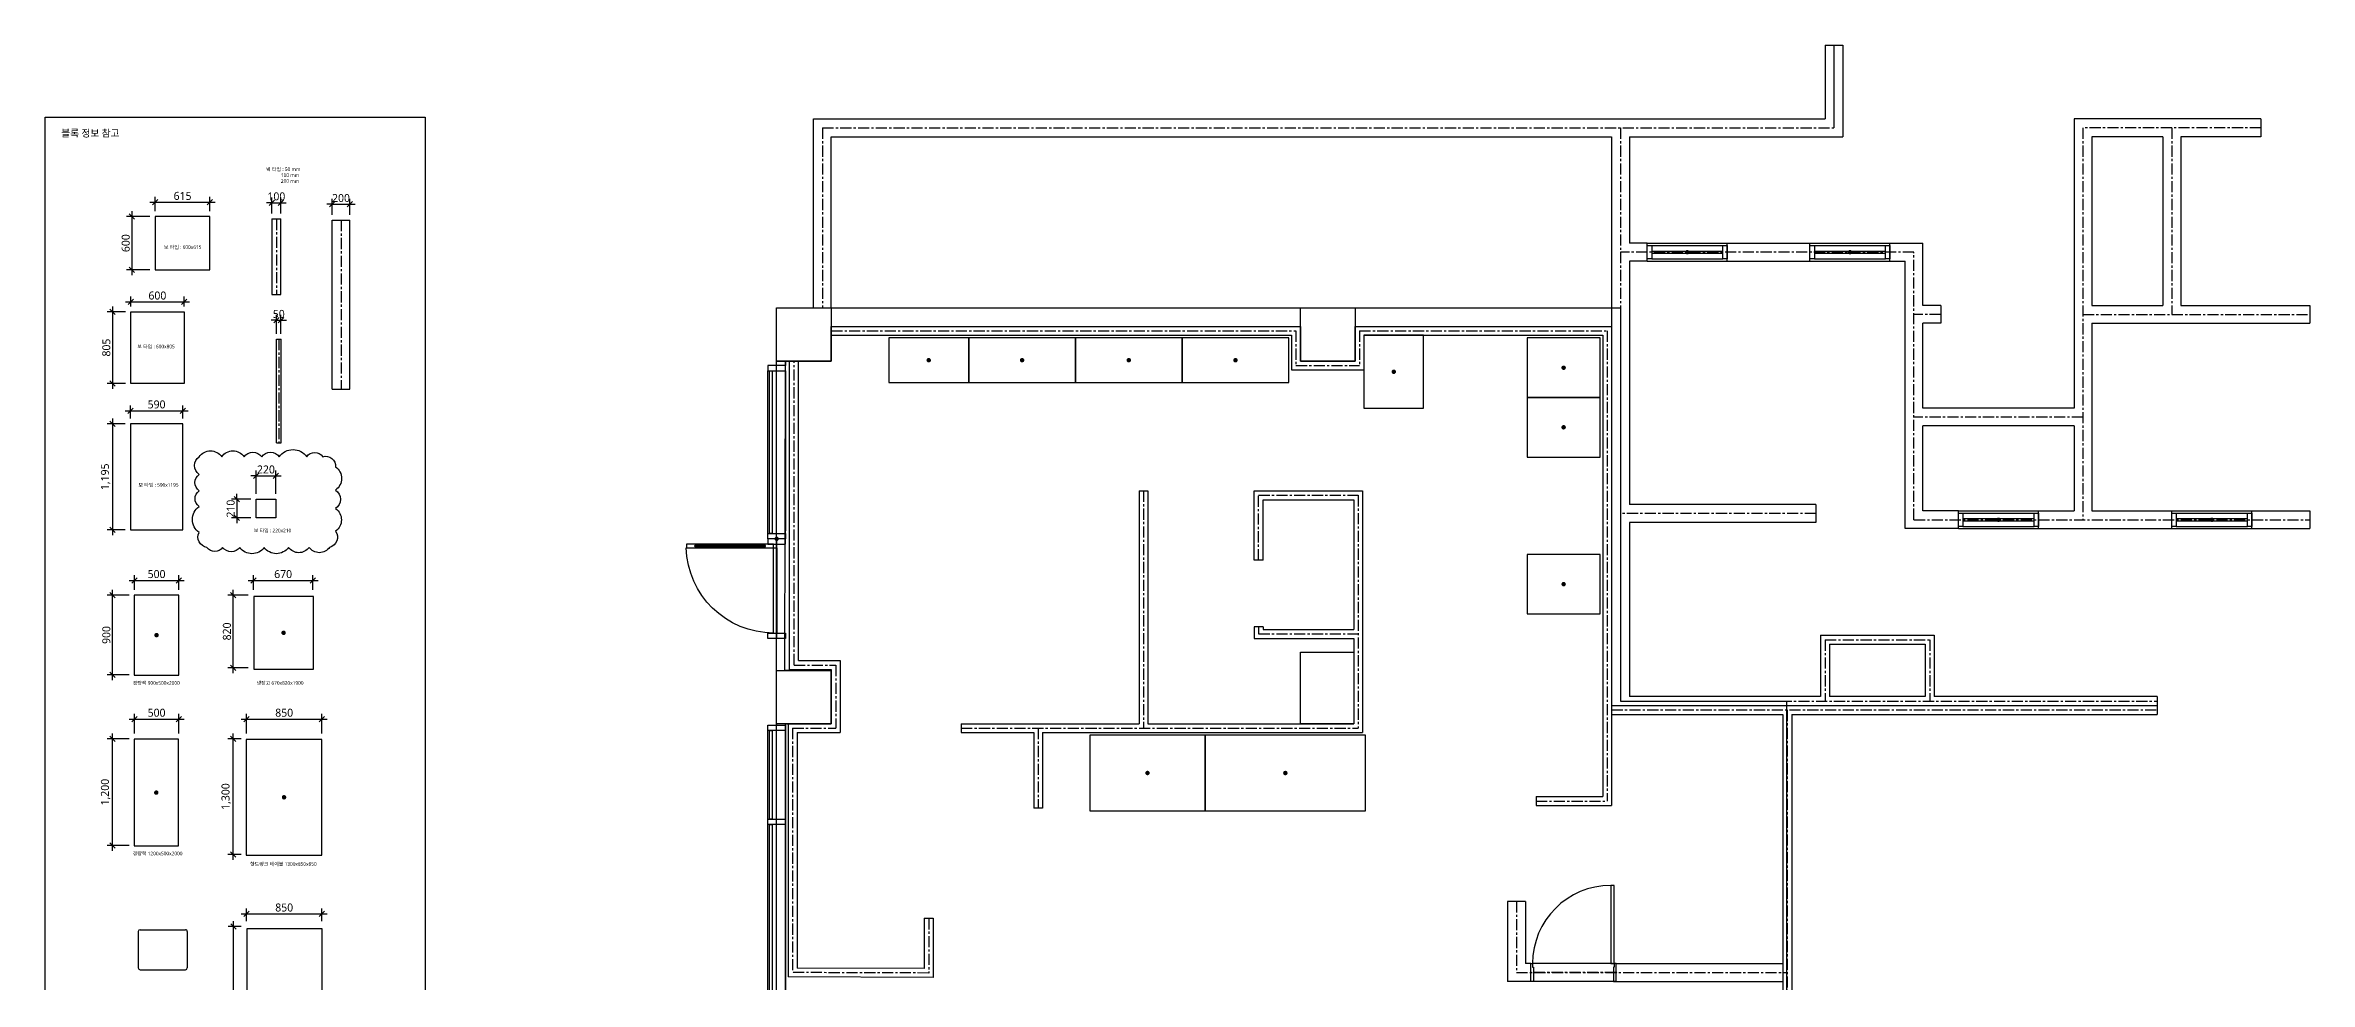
# Model space of a CAD drawing. Header units: millimetres. Extents: x 2064555 to 2090020, y 231383 to 257129.
# Drawn here: x 2064555 to 2090020, y 246592 to 257129 of the extents above; entities that cross this region are included whole.
import ezdxf

# ---------------------------------------------------------------- set-up
doc = ezdxf.new("R2010")
doc.units = ezdxf.units.MM
doc.header["$LTSCALE"] = 100
doc.linetypes.add('CENTER', pattern=[2, 1.25, -0.25, 0.25, -0.25])
for name, color, linetype in [('Legend', 255, 'CENTER'), ('WALL 100', 6, 'Continuous'), ('WALL 100 CENTERLINE', 1, 'CENTER'), ('WALL 200', 6, 'Continuous'), ('WALL 200 CENTERLINE', 1, 'CENTER'), ('WALL 50', 4, 'Continuous'), ('WALL 50 CENTERLINE', 1, 'CENTER'), ('가구', 5, 'Continuous'), ('문 1040x960', 4, 'Continuous'), ('문 1060x980', 4, 'Continuous'), ('보 220x210', 5, 'Continuous'), ('보 590x1195', 5, 'Continuous'), ('보 600x615', 5, 'Continuous'), ('보 600x805', 5, 'Continuous'), ('신규', 1, 'Continuous'), ('주방설비', 3, 'Continuous'), ('창문', 4, 'Continuous'), ('커튼월 2530', 5, 'Continuous'), ('커튼월 8100', 5, 'Continuous')]:
    doc.layers.add(name, color=color, linetype=linetype)
doc.layers.add('바닥 300', color=6, linetype='Continuous', plot=False)
doc.styles.add('맑은고딕_보통', font='malgun.ttf')
doc.dimstyles.new('L-60', dxfattribs={"dimscale": 60, "dimtxt": 1.5, "dimasz": 1, "dimexe": 1, "dimexo": 1, "dimgap": 0.4, "dimtad": 1, "dimdec": 0, "dimrnd": 0.05, "dimdsep": 46, "dimlunit": 6, "dimtxsty": '맑은고딕_보통', "dimblk": 'OBLIQUE', "dimcen": 2.5, "dimdle": 1, "dimclrd": 1, "dimclre": 1, "dimclrt": 3, "dimadec": 0, "dimazin": 0, "dimtfac": 1, "dimtdec": 0, "dimtix": 1, "dimtmove": 2, "dimatfit": 3, "dimldrblk": 'DOT', "dimfxl": 1, "dimlwd": -1, "dimlwe": -1, "dimarcsym": 0})

# ---------------------------------------------------------------- blocks, each defined once
blk = doc.blocks.new('_Oblique')
at = {"color": 0, "linetype": 'ByBlock', "lineweight": -2}
blk.add_line((-0.5, -0.5), (0.5, 0.5), dxfattribs=at)
blk = doc.blocks.new('*D3')
at = {"color": 1, "transparency": 16777216}
for p, q in [((2065792, 255262), (2065792, 255422)), ((2066407, 255262), (2066407, 255422)), ((2065732, 255362), (2066467, 255362))]:
    blk.add_line(p, q, dxfattribs=at)
at = {"layer": 'DEFPOINTS', "color": 0, "transparency": 16777216}
for p in [(2065792, 255202), (2066407, 255362), (2066407, 255202)]:
    blk.add_point(p, dxfattribs=at)
at = {"color": 1, "transparency": 16777216, "xscale": 60, "yscale": 60, "zscale": 60, "rotation": 180}
blk.add_blockref('_Oblique', (2065792, 255362), dxfattribs=at)
at = {"color": 1, "transparency": 16777216, "xscale": 60, "yscale": 60, "zscale": 60}
blk.add_blockref('_Oblique', (2066407, 255362), dxfattribs=at)
at = {"color": 3, "transparency": 16777216, "insert": (2066099, 255433), "char_height": 90, "attachment_point": 5, "style": '맑은고딕_보통'}
blk.add_mtext('615', dxfattribs=at)
blk = doc.blocks.new('_Dot')
at = {"color": 0, "linetype": 'ByBlock', "lineweight": -2}
blk.add_line((-0.5, 0), (-1, 0), dxfattribs=at)
at = {"color": 0, "linetype": 'ByBlock', "const_width": 0.5}
blk.add_lwpolyline([(-0.25, 0, 1), (0.25, 0, 1)], format="xyb", close=True, dxfattribs=at)
blk = doc.blocks.new('*D4')
at = {"color": 1, "transparency": 16777216}
for p, q in [((2065732, 255202), (2065470, 255202)), ((2065530, 255262), (2065530, 254542)), ((2065732, 254602), (2065470, 254602))]:
    blk.add_line(p, q, dxfattribs=at)
at = {"layer": 'DEFPOINTS', "color": 0, "transparency": 16777216}
for p in [(2065792, 255202), (2065530, 254602), (2065792, 254602)]:
    blk.add_point(p, dxfattribs=at)
at = {"color": 1, "transparency": 16777216, "xscale": 60, "yscale": 60, "zscale": 60}
for p, rotation in [((2065530, 255202), 90), ((2065530, 254602), 270)]:
    blk.add_blockref('_Oblique', p, dxfattribs=dict(at, rotation=rotation))
at = {"color": 3, "transparency": 16777216, "insert": (2065460, 254902), "char_height": 90, "attachment_point": 5, "rotation": 90, "style": '맑은고딕_보통'}
blk.add_mtext('600', dxfattribs=at)
blk = doc.blocks.new('*D5')
at = {"color": 1, "transparency": 16777216}
for p, q in [((2065456, 254241), (2066176, 254241)), ((2065516, 254189), (2065516, 254301)), ((2066116, 254189), (2066116, 254301))]:
    blk.add_line(p, q, dxfattribs=at)
at = {"layer": 'DEFPOINTS', "color": 0, "transparency": 16777216}
for p in [(2066116, 254241), (2065516, 254129), (2066116, 254129)]:
    blk.add_point(p, dxfattribs=at)
at = {"color": 1, "transparency": 16777216, "xscale": 60, "yscale": 60, "zscale": 60, "rotation": 180}
blk.add_blockref('_Oblique', (2065516, 254241), dxfattribs=at)
at = {"color": 1, "transparency": 16777216, "xscale": 60, "yscale": 60, "zscale": 60}
blk.add_blockref('_Oblique', (2066116, 254241), dxfattribs=at)
at = {"color": 3, "transparency": 16777216, "insert": (2065816, 254312), "char_height": 90, "attachment_point": 5, "style": '맑은고딕_보통'}
blk.add_mtext('600', dxfattribs=at)
blk = doc.blocks.new('*D6')
at = {"color": 1, "transparency": 16777216}
for p, q in [((2065312, 254189), (2065312, 253264)), ((2065456, 254129), (2065252, 254129)), ((2065456, 253324), (2065252, 253324))]:
    blk.add_line(p, q, dxfattribs=at)
at = {"layer": 'DEFPOINTS', "color": 0, "transparency": 16777216}
for p in [(2065516, 254129), (2065312, 253324), (2065516, 253324)]:
    blk.add_point(p, dxfattribs=at)
at = {"color": 1, "transparency": 16777216, "xscale": 60, "yscale": 60, "zscale": 60}
for p, rotation in [((2065312, 254129), 90), ((2065312, 253324), 270)]:
    blk.add_blockref('_Oblique', p, dxfattribs=dict(at, rotation=rotation))
at = {"color": 3, "transparency": 16777216, "insert": (2065242, 253727), "char_height": 90, "attachment_point": 5, "rotation": 90, "style": '맑은고딕_보통'}
blk.add_mtext('805', dxfattribs=at)
blk = doc.blocks.new('*D7')
at = {"color": 1, "transparency": 16777216}
for p, q in [((2065452, 253016), (2066162, 253016)), ((2065512, 252930), (2065512, 253076)), ((2066102, 252930), (2066102, 253076))]:
    blk.add_line(p, q, dxfattribs=at)
at = {"layer": 'DEFPOINTS', "color": 0, "transparency": 16777216}
for p in [(2065512, 252870), (2066102, 253016), (2066102, 252870)]:
    blk.add_point(p, dxfattribs=at)
at = {"color": 1, "transparency": 16777216, "xscale": 60, "yscale": 60, "zscale": 60, "rotation": 180}
blk.add_blockref('_Oblique', (2065512, 253016), dxfattribs=at)
at = {"color": 1, "transparency": 16777216, "xscale": 60, "yscale": 60, "zscale": 60}
blk.add_blockref('_Oblique', (2066102, 253016), dxfattribs=at)
at = {"color": 3, "transparency": 16777216, "insert": (2065807, 253087), "char_height": 90, "attachment_point": 5, "style": '맑은고딕_보통'}
blk.add_mtext('590', dxfattribs=at)
blk = doc.blocks.new('*D8')
at = {"color": 1, "transparency": 16777216}
for p, q in [((2065452, 252870), (2065252, 252870)), ((2065312, 252930), (2065312, 251615)), ((2065452, 251675), (2065252, 251675))]:
    blk.add_line(p, q, dxfattribs=at)
at = {"layer": 'DEFPOINTS', "color": 0, "transparency": 16777216}
for p in [(2065512, 252870), (2065312, 251675), (2065512, 251675)]:
    blk.add_point(p, dxfattribs=at)
at = {"color": 1, "transparency": 16777216, "xscale": 60, "yscale": 60, "zscale": 60}
for p, rotation in [((2065312, 252870), 90), ((2065312, 251675), 270)]:
    blk.add_blockref('_Oblique', p, dxfattribs=dict(at, rotation=rotation))
at = {"color": 3, "transparency": 16777216, "insert": (2065234, 252273), "char_height": 90, "attachment_point": 5, "rotation": 90, "style": '맑은고딕_보통'}
blk.add_mtext('1,195', dxfattribs=at)
blk = doc.blocks.new('*D9')
at = {"color": 1, "transparency": 16777216}
for p, q in [((2067104, 255235), (2067104, 255417)), ((2067204, 255235), (2067204, 255417)), ((2067104, 255357), (2067044, 255357)), ((2067104, 255357), (2067204, 255357)), ((2067204, 255357), (2067264, 255357))]:
    blk.add_line(p, q, dxfattribs=at)
at = {"layer": 'DEFPOINTS', "color": 0, "transparency": 16777216}
for p in [(2067104, 255175), (2067204, 255357), (2067204, 255175)]:
    blk.add_point(p, dxfattribs=at)
at = {"color": 1, "transparency": 16777216, "xscale": 60, "yscale": 60, "zscale": 60}
blk.add_blockref('_Oblique', (2067104, 255357), dxfattribs=at)
at = {"color": 1, "transparency": 16777216, "xscale": 60, "yscale": 60, "zscale": 60, "rotation": 180}
blk.add_blockref('_Oblique', (2067204, 255357), dxfattribs=at)
at = {"color": 3, "transparency": 16777216, "insert": (2067154, 255428), "char_height": 90, "attachment_point": 5, "style": '맑은고딕_보통'}
blk.add_mtext('100', dxfattribs=at)
blk = doc.blocks.new('*D10')
at = {"color": 1, "transparency": 16777216}
for p, q in [((2067156, 254034), (2067096, 254034)), ((2067156, 253882), (2067156, 254094)), ((2067156, 254034), (2067206, 254034)), ((2067206, 253882), (2067206, 254094)), ((2067206, 254034), (2067266, 254034))]:
    blk.add_line(p, q, dxfattribs=at)
at = {"layer": 'DEFPOINTS', "color": 0, "transparency": 16777216}
for p in [(2067206, 254034), (2067156, 253822), (2067206, 253822)]:
    blk.add_point(p, dxfattribs=at)
at = {"color": 1, "transparency": 16777216, "xscale": 60, "yscale": 60, "zscale": 60}
blk.add_blockref('_Oblique', (2067156, 254034), dxfattribs=at)
at = {"color": 1, "transparency": 16777216, "xscale": 60, "yscale": 60, "zscale": 60, "rotation": 180}
blk.add_blockref('_Oblique', (2067206, 254034), dxfattribs=at)
at = {"color": 3, "transparency": 16777216, "insert": (2067181, 254105), "char_height": 90, "attachment_point": 5, "style": '맑은고딕_보통'}
blk.add_mtext('50', dxfattribs=at)
blk = doc.blocks.new('*D11')
at = {"color": 1, "transparency": 16777216}
for p, q in [((2067781, 255339), (2067721, 255339)), ((2067781, 255221), (2067781, 255399)), ((2067781, 255339), (2067981, 255339)), ((2067981, 255221), (2067981, 255399)), ((2067981, 255339), (2068041, 255339))]:
    blk.add_line(p, q, dxfattribs=at)
at = {"layer": 'DEFPOINTS', "color": 0, "transparency": 16777216}
for p in [(2067781, 255161), (2067981, 255339), (2067981, 255161)]:
    blk.add_point(p, dxfattribs=at)
at = {"color": 1, "transparency": 16777216, "xscale": 60, "yscale": 60, "zscale": 60}
blk.add_blockref('_Oblique', (2067781, 255339), dxfattribs=at)
at = {"color": 1, "transparency": 16777216, "xscale": 60, "yscale": 60, "zscale": 60, "rotation": 180}
blk.add_blockref('_Oblique', (2067981, 255339), dxfattribs=at)
at = {"color": 3, "transparency": 16777216, "insert": (2067881, 255409), "char_height": 90, "attachment_point": 5, "style": '맑은고딕_보통'}
blk.add_mtext('200', dxfattribs=at)
blk = doc.blocks.new('*D12')
at = {"color": 1, "transparency": 16777216}
for p, q in [((2065497, 250943), (2065252, 250943)), ((2065312, 249983), (2065312, 251003)), ((2065497, 250043), (2065252, 250043))]:
    blk.add_line(p, q, dxfattribs=at)
at = {"layer": 'DEFPOINTS', "color": 0, "transparency": 16777216}
for p in [(2065312, 250943), (2065557, 250943), (2065557, 250043)]:
    blk.add_point(p, dxfattribs=at)
at = {"color": 1, "transparency": 16777216, "xscale": 60, "yscale": 60, "zscale": 60}
for p, rotation in [((2065312, 250943), 90), ((2065312, 250043), 270)]:
    blk.add_blockref('_Oblique', p, dxfattribs=dict(at, rotation=rotation))
at = {"color": 3, "transparency": 16777216, "insert": (2065242, 250493), "char_height": 90, "attachment_point": 5, "rotation": 90, "style": '맑은고딕_보통'}
blk.add_mtext('900', dxfattribs=at)
blk = doc.blocks.new('*D13')
at = {"color": 1, "transparency": 16777216}
for p, q in [((2065497, 251108), (2066117, 251108)), ((2065557, 251003), (2065557, 251168)), ((2066057, 251003), (2066057, 251168))]:
    blk.add_line(p, q, dxfattribs=at)
at = {"layer": 'DEFPOINTS', "color": 0, "transparency": 16777216}
for p in [(2066057, 251108), (2065557, 250943), (2066057, 250943)]:
    blk.add_point(p, dxfattribs=at)
at = {"color": 1, "transparency": 16777216, "xscale": 60, "yscale": 60, "zscale": 60, "rotation": 180}
blk.add_blockref('_Oblique', (2065557, 251108), dxfattribs=at)
at = {"color": 1, "transparency": 16777216, "xscale": 60, "yscale": 60, "zscale": 60}
blk.add_blockref('_Oblique', (2066057, 251108), dxfattribs=at)
at = {"color": 3, "transparency": 16777216, "insert": (2065807, 251178), "char_height": 90, "attachment_point": 5, "style": '맑은고딕_보통'}
blk.add_mtext('500', dxfattribs=at)
blk = doc.blocks.new('*D14')
at = {"color": 1, "transparency": 16777216}
for p, q in [((2065497, 249325), (2065252, 249325)), ((2065312, 248065), (2065312, 249385)), ((2065497, 248125), (2065252, 248125))]:
    blk.add_line(p, q, dxfattribs=at)
at = {"layer": 'DEFPOINTS', "color": 0, "transparency": 16777216}
for p in [(2065312, 249325), (2065557, 249325), (2065557, 248125)]:
    blk.add_point(p, dxfattribs=at)
at = {"color": 1, "transparency": 16777216, "xscale": 60, "yscale": 60, "zscale": 60}
for p, rotation in [((2065312, 249325), 90), ((2065312, 248125), 270)]:
    blk.add_blockref('_Oblique', p, dxfattribs=dict(at, rotation=rotation))
at = {"color": 3, "transparency": 16777216, "insert": (2065234, 248725), "char_height": 90, "attachment_point": 5, "rotation": 90, "style": '맑은고딕_보통'}
blk.add_mtext('1,200', dxfattribs=at)
blk = doc.blocks.new('*D15')
at = {"color": 1, "transparency": 16777216}
for p, q in [((2065557, 249385), (2065557, 249607)), ((2066057, 249385), (2066057, 249607)), ((2065497, 249547), (2066117, 249547))]:
    blk.add_line(p, q, dxfattribs=at)
at = {"layer": 'DEFPOINTS', "color": 0, "transparency": 16777216}
for p in [(2065557, 249325), (2066057, 249547), (2066057, 249325)]:
    blk.add_point(p, dxfattribs=at)
at = {"color": 1, "transparency": 16777216, "xscale": 60, "yscale": 60, "zscale": 60, "rotation": 180}
blk.add_blockref('_Oblique', (2065557, 249547), dxfattribs=at)
at = {"color": 1, "transparency": 16777216, "xscale": 60, "yscale": 60, "zscale": 60}
blk.add_blockref('_Oblique', (2066057, 249547), dxfattribs=at)
at = {"color": 3, "transparency": 16777216, "insert": (2065807, 249618), "char_height": 90, "attachment_point": 5, "style": '맑은고딕_보통'}
blk.add_mtext('500', dxfattribs=at)
blk = doc.blocks.new('*D16')
at = {"color": 1, "transparency": 16777216}
for p, q in [((2066835, 250943), (2066608, 250943)), ((2066668, 250063), (2066668, 251003)), ((2066835, 250123), (2066608, 250123))]:
    blk.add_line(p, q, dxfattribs=at)
at = {"layer": 'DEFPOINTS', "color": 0, "transparency": 16777216}
for p in [(2066668, 250943), (2066895, 250943), (2066895, 250123)]:
    blk.add_point(p, dxfattribs=at)
at = {"color": 1, "transparency": 16777216, "xscale": 60, "yscale": 60, "zscale": 60}
for p, rotation in [((2066668, 250943), 90), ((2066668, 250123), 270)]:
    blk.add_blockref('_Oblique', p, dxfattribs=dict(at, rotation=rotation))
at = {"color": 3, "transparency": 16777216, "insert": (2066598, 250533), "char_height": 90, "attachment_point": 5, "rotation": 90, "style": '맑은고딕_보통'}
blk.add_mtext('820', dxfattribs=at)
blk = doc.blocks.new('*D17')
at = {"color": 1, "transparency": 16777216}
for p, q in [((2066835, 251108), (2067625, 251108)), ((2066895, 251003), (2066895, 251168)), ((2067565, 251003), (2067565, 251168))]:
    blk.add_line(p, q, dxfattribs=at)
at = {"layer": 'DEFPOINTS', "color": 0, "transparency": 16777216}
for p in [(2067565, 251108), (2066895, 250943), (2067565, 250943)]:
    blk.add_point(p, dxfattribs=at)
at = {"color": 1, "transparency": 16777216, "xscale": 60, "yscale": 60, "zscale": 60, "rotation": 180}
blk.add_blockref('_Oblique', (2066895, 251108), dxfattribs=at)
at = {"color": 1, "transparency": 16777216, "xscale": 60, "yscale": 60, "zscale": 60}
blk.add_blockref('_Oblique', (2067565, 251108), dxfattribs=at)
at = {"color": 3, "transparency": 16777216, "insert": (2067230, 251178), "char_height": 90, "attachment_point": 5, "style": '맑은고딕_보통'}
blk.add_mtext('670', dxfattribs=at)
blk = doc.blocks.new('*D18')
at = {"color": 1, "transparency": 16777216}
for p, q in [((2066817, 249385), (2066817, 249607)), ((2067667, 249385), (2067667, 249607)), ((2066757, 249547), (2067727, 249547))]:
    blk.add_line(p, q, dxfattribs=at)
at = {"layer": 'DEFPOINTS', "color": 0, "transparency": 16777216}
for p in [(2066817, 249325), (2067667, 249547), (2067667, 249325)]:
    blk.add_point(p, dxfattribs=at)
at = {"color": 1, "transparency": 16777216, "xscale": 60, "yscale": 60, "zscale": 60, "rotation": 180}
blk.add_blockref('_Oblique', (2066817, 249547), dxfattribs=at)
at = {"color": 1, "transparency": 16777216, "xscale": 60, "yscale": 60, "zscale": 60}
blk.add_blockref('_Oblique', (2067667, 249547), dxfattribs=at)
at = {"color": 3, "transparency": 16777216, "insert": (2067242, 249618), "char_height": 90, "attachment_point": 5, "style": '맑은고딕_보통'}
blk.add_mtext('850', dxfattribs=at)
blk = doc.blocks.new('*D19')
at = {"color": 1, "transparency": 16777216}
for p, q in [((2066757, 249325), (2066608, 249325)), ((2066668, 247965), (2066668, 249385)), ((2066757, 248025), (2066608, 248025))]:
    blk.add_line(p, q, dxfattribs=at)
at = {"layer": 'DEFPOINTS', "color": 0, "transparency": 16777216}
for p in [(2066668, 249325), (2066817, 249325), (2066817, 248025)]:
    blk.add_point(p, dxfattribs=at)
at = {"color": 1, "transparency": 16777216, "xscale": 60, "yscale": 60, "zscale": 60}
for p, rotation in [((2066668, 249325), 90), ((2066668, 248025), 270)]:
    blk.add_blockref('_Oblique', p, dxfattribs=dict(at, rotation=rotation))
at = {"color": 3, "transparency": 16777216, "insert": (2066590, 248675), "char_height": 90, "attachment_point": 5, "rotation": 90, "style": '맑은고딕_보통'}
blk.add_mtext('1,300', dxfattribs=at)
blk = doc.blocks.new('*D20')
at = {"color": 1, "transparency": 16777216}
for p, q in [((2066757, 247355), (2067727, 247355)), ((2066817, 247274), (2066817, 247415)), ((2067667, 247274), (2067667, 247415))]:
    blk.add_line(p, q, dxfattribs=at)
at = {"layer": 'DEFPOINTS', "color": 0, "transparency": 16777216}
for p in [(2067667, 247355), (2066817, 247214), (2067667, 247214)]:
    blk.add_point(p, dxfattribs=at)
at = {"color": 1, "transparency": 16777216, "xscale": 60, "yscale": 60, "zscale": 60, "rotation": 180}
blk.add_blockref('_Oblique', (2066817, 247355), dxfattribs=at)
at = {"color": 1, "transparency": 16777216, "xscale": 60, "yscale": 60, "zscale": 60}
blk.add_blockref('_Oblique', (2067667, 247355), dxfattribs=at)
at = {"color": 3, "transparency": 16777216, "insert": (2067242, 247426), "char_height": 90, "attachment_point": 5, "style": '맑은고딕_보통'}
blk.add_mtext('850', dxfattribs=at)
blk = doc.blocks.new('*D21')
at = {"color": 1, "transparency": 16777216}
for p, q in [((2066671, 245354), (2066671, 247274)), ((2066757, 247214), (2066611, 247214)), ((2066757, 245414), (2066611, 245414))]:
    blk.add_line(p, q, dxfattribs=at)
at = {"layer": 'DEFPOINTS', "color": 0, "transparency": 16777216}
for p in [(2066671, 247214), (2066817, 247214), (2066817, 245414)]:
    blk.add_point(p, dxfattribs=at)
at = {"color": 1, "transparency": 16777216, "xscale": 60, "yscale": 60, "zscale": 60}
for p, rotation in [((2066671, 247214), 90), ((2066671, 245414), 270)]:
    blk.add_blockref('_Oblique', p, dxfattribs=dict(at, rotation=rotation))
at = {"color": 3, "transparency": 16777216, "insert": (2066593, 246314), "char_height": 90, "attachment_point": 5, "rotation": 90, "style": '맑은고딕_보통'}
blk.add_mtext('1,800', dxfattribs=at)
blk = doc.blocks.new('경량랙 1200x500x2000')
at = {"const_width": 25}
blk.add_lwpolyline([(-12.5, 0, 1), (12.5, 0, 1)], format="xyb", close=True, dxfattribs=at)
at = {"layer": '주방설비'}
blk.add_lwpolyline([(-600, -250), (600, -250), (600, 250), (-600, 250)], close=True, dxfattribs=at)
blk = doc.blocks.new('경량랙 900x500x2000')
at = {"const_width": 25}
blk.add_lwpolyline([(-12.5, 0, 1), (12.5, 0, 1)], format="xyb", close=True, dxfattribs=at)
at = {"layer": '주방설비'}
blk.add_lwpolyline([(-450, -250), (450, -250), (450, 250), (-450, 250)], close=True, dxfattribs=at)
blk = doc.blocks.new('냉장고 670x820x1900')
at = {"const_width": 25}
blk.add_lwpolyline([(-12.5, 0, 1), (12.5, 0, 1)], format="xyb", close=True, dxfattribs=at)
at = {"layer": '주방설비', "color": 1}
blk.add_lwpolyline([(-335, 410), (-335, -410), (335, -410), (335, 410)], close=True, dxfattribs=at)
blk = doc.blocks.new('핫드링크 테이블 1300x850x850')
blk.add_line((-650, -425), (-650, -425))
blk.add_line((-650, -425), (-650, -425))
at = {"const_width": 25}
blk.add_lwpolyline([(-12.5, 0, 1), (12.5, 0, 1)], format="xyb", close=True, dxfattribs=at)
at = {"layer": '주방설비', "color": 4}
blk.add_lwpolyline([(-650, -425), (650, -425), (650, 425), (-650, 425)], close=True, dxfattribs=at)
blk = doc.blocks.new('콜드 드링크 테이블 1800x850x850')
at = {"const_width": 25}
blk.add_lwpolyline([(-12.5, 0, 1), (12.5, 0, 1)], format="xyb", close=True, dxfattribs=at)
at = {"layer": '주방설비', "color": 2}
blk.add_lwpolyline([(-900, -425), (900, -425), (900, 425), (-900, 425)], close=True, dxfattribs=at)
blk = doc.blocks.new('이동식 2인 테이블')
at = {"layer": '가구'}
for p, q in [((-225, 255), (-225, -255)), ((205, 275), (-205, 275)), ((225, 255), (225, -255)), ((205, -275), (-205, -275))]:
    blk.add_line(p, q, dxfattribs=at)
for centre, start, end in [((-205, 255), 90, 180), ((205, 255), 0, 90), ((-205, -255), 180, 270), ((205, -255), 270, 0)]:
    blk.add_arc(centre, 20, start, end, dxfattribs=at)
blk = doc.blocks.new('*U58')
at = {"const_width": 25}
blk.add_lwpolyline([(-12, 0, 1), (12, 0, 1)], format="xyb", close=True, dxfattribs=at)
at = {"layer": 'WALL 200 CENTERLINE'}
blk.add_line((0, 1120), (0, 0), dxfattribs=at)
at = {"layer": '문 1060x980'}
for p, q in [((-35, 1060), (-35, 100)), ((-35, 1060), (5, 1060)), ((5, 1060), (5, 100)), ((-75, 0), (-75, 0)), ((-35, 100), (5, 100))]:
    blk.add_line(p, q, dxfattribs=at)
for points in [[(-100, 1120), (-100, 1060), (100, 1060), (100, 1120)], [(-1015, 60), (-1015, 100), (-35, 100), (-35, 60)], [(-922, 74), (-129, 74), (-129, 86), (-922, 86)], [(-915, 60), (-135, 60), (-135, 100), (-915, 100)], [(-100, 0), (-100, 60), (100, 60), (100, 0)]]:
    blk.add_lwpolyline(points, close=True, dxfattribs=at)
blk.add_arc((-35, 78), 982, 90.01, 178.707, dxfattribs=at)
blk = doc.blocks.new('*D32')
at = {"color": 1, "transparency": 16777216}
for p, q in [((2066927, 252285), (2066867, 252285)), ((2066927, 252080), (2066927, 252345)), ((2066927, 252285), (2067147, 252285)), ((2067147, 252080), (2067147, 252345)), ((2067147, 252285), (2067207, 252285))]:
    blk.add_line(p, q, dxfattribs=at)
at = {"layer": 'DEFPOINTS', "color": 0, "transparency": 16777216}
for p in [(2067147, 252285), (2066927, 252020), (2067147, 252020)]:
    blk.add_point(p, dxfattribs=at)
at = {"color": 1, "transparency": 16777216, "xscale": 60, "yscale": 60, "zscale": 60}
blk.add_blockref('_Oblique', (2066927, 252285), dxfattribs=at)
at = {"color": 1, "transparency": 16777216, "xscale": 60, "yscale": 60, "zscale": 60, "rotation": 180}
blk.add_blockref('_Oblique', (2067147, 252285), dxfattribs=at)
at = {"color": 3, "transparency": 16777216, "insert": (2067037, 252355), "char_height": 90, "attachment_point": 5, "style": '맑은고딕_보통'}
blk.add_mtext('220', dxfattribs=at)
blk = doc.blocks.new('*D33')
at = {"color": 1, "transparency": 16777216}
for p, q in [((2066867, 252020), (2066651, 252020)), ((2066711, 252020), (2066711, 252080)), ((2066711, 252020), (2066711, 251810)), ((2066867, 251810), (2066651, 251810)), ((2066711, 251810), (2066711, 251750))]:
    blk.add_line(p, q, dxfattribs=at)
at = {"layer": 'DEFPOINTS', "color": 0, "transparency": 16777216}
for p in [(2066927, 252020), (2066711, 251810), (2066927, 251810)]:
    blk.add_point(p, dxfattribs=at)
at = {"color": 1, "transparency": 16777216, "xscale": 60, "yscale": 60, "zscale": 60}
for p, rotation in [((2066711, 252020), 270), ((2066711, 251810), 90)]:
    blk.add_blockref('_Oblique', p, dxfattribs=dict(at, rotation=rotation))
at = {"color": 3, "transparency": 16777216, "insert": (2066640, 251915), "char_height": 90, "attachment_point": 5, "rotation": 90, "style": '맑은고딕_보통'}
blk.add_mtext('210', dxfattribs=at)
blk = doc.blocks.new('커튼월 8100')
at = {"layer": '커튼월 8100', "color": 5}
for p, q in [((-200, -1075), (-200, -75)), ((0, -75), (0, -1075)), ((-200, -3035), (-200, -1135)), ((0, -1135), (0, -3035)), ((-200, -4995), (-200, -3095)), ((0, -3095), (0, -4995)), ((-200, -6955), (-200, -5055)), ((0, -5055), (0, -6955)), ((-200, -8015), (-200, -7015)), ((0, -7015), (0, -8015))]:
    blk.add_line(p, q, dxfattribs=at)
at = {"layer": '커튼월 8100', "ltscale": 2}
for points in [[(0, -15), (0, 0), (-100, 0), (-100, -15)], [(0, -8075), (0, -8090), (-100, -8090), (-100, -8075)]]:
    blk.add_lwpolyline(points, close=True, dxfattribs=at)
at = {"layer": '커튼월 8100'}
for points in [[(-200, -75), (-200, -15), (0, -15), (0, -75)], [(-150, -1075), (-180, -1075), (-180, -75), (-150, -75)], [(-200, -1135), (-200, -1075), (0, -1075), (0, -1135)], [(-150, -3035), (-180, -3035), (-180, -1135), (-150, -1135)], [(-200, -3095), (-200, -3035), (0, -3035), (0, -3095)], [(-150, -4995), (-180, -4995), (-180, -3095), (-150, -3095)], [(-200, -5055), (-200, -4995), (0, -4995), (0, -5055)], [(-150, -6955), (-180, -6955), (-180, -5055), (-150, -5055)], [(-200, -7015), (-200, -6955), (0, -6955), (0, -7015)], [(-150, -8015), (-180, -8015), (-180, -7015), (-150, -7015)], [(-200, -8075), (-200, -8015), (0, -8015), (0, -8075)]]:
    blk.add_lwpolyline(points, close=True, dxfattribs=at)
blk = doc.blocks.new('*U54')
at = {"layer": '커튼월 2530', "color": 5}
for p, q in [((-99, -915), (-100, 915)), ((100, 915), (101, -885)), ((101, -915), (100, 915))]:
    blk.add_line(p, q, dxfattribs=at)
at = {"layer": '커튼월 2530', "ltscale": 2}
blk.add_lwpolyline([(100, 1025), (100, 975), (0, 975), (0, 1025)], close=True, dxfattribs=at)
at = {"layer": '커튼월 2530'}
for points in [[(-100, 975), (-100, 915), (100, 915), (100, 975)], [(-49, -915), (-79, -915), (-80, 915), (-50, 915)], [(-99, -975), (-99, -915), (101, -915), (101, -975)]]:
    blk.add_lwpolyline(points, close=True, dxfattribs=at)
blk = doc.blocks.new('*U56')
at = {"const_width": 12.5}
blk.add_lwpolyline([(-6, 0, 1), (6, 0, 1)], format="xyb", close=True, dxfattribs=at)
at = {"layer": 'WALL 100 CENTERLINE'}
blk.add_line((0, 0), (-960, 0), dxfattribs=at)
at = {"layer": '문 1040x960'}
for p, q in [((-20, 980), (-60, 980)), ((-60, 980), (-60, 100)), ((-20, 100), (-20, 980)), ((-960, -100), (-960, 100)), ((-960, 100), (-940, 100)), ((-40, 100), (-940, 100)), ((-940, 100), (-940, 60)), ((-940, 60), (-930, 60)), ((-930, 60), (-930, -100)), ((-60, 100), (-20, 100)), ((-20, 60), (-30, 60)), ((-30, 60), (-30, -100)), ((0, 100), (-20, 100)), ((-20, 100), (-20, 60)), ((0, -100), (0, 100)), ((-930, -100), (-960, -100)), ((-10, -100), (-930, -100)), ((-30, -100), (0, -100))]:
    blk.add_line(p, q, dxfattribs=at)
at = {"layer": '문 1040x960', "ltscale": 50}
blk.add_line((-960, -100), (-960, 100), dxfattribs=at)
at = {"layer": '문 1040x960', "ltscale": 3}
blk.add_arc((-60, 100), 880, 90, 180, dxfattribs=at)
blk = doc.blocks.new('*U80')
at = {"const_width": 25}
blk.add_lwpolyline([(-12, 0, 1), (13, 0, 1)], format="xyb", close=True, dxfattribs=at)
at = {"layer": '창문'}
for p, q in [((-450, 100), (450, 100)), ((-400, 75), (400, 75)), ((-400, 12), (400, 12)), ((-450, -100), (450, -100)), ((-400, -12), (400, -12)), ((-400, -75), (400, -75))]:
    blk.add_line(p, q, dxfattribs=at)
at = {"layer": '창문', "ltscale": 2}
for p, q in [((-450, -100), (-450, 100)), ((450, -100), (450, 100))]:
    blk.add_line(p, q, dxfattribs=at)
at = {"layer": '창문'}
for points in [[(-400, -75), (-450, -75), (-450, 75), (-400, 75)], [(450, -75), (400, -75), (400, 75), (450, 75)]]:
    blk.add_lwpolyline(points, close=True, dxfattribs=at)

msp = doc.modelspace()

# ---------------------------------------------------------------- linework, layer by layer
at = {"layer": 'Legend', "linetype": 'ByBlock'}
msp.add_lwpolyline([(2064555.3, 256318.1), (2068827.1, 256318.1), (2068827.1, 231383.4), (2064555.3, 231383.4)], close=True, dxfattribs=at)
at = {"layer": 'WALL 100'}
for p, q in [((2067103.7, 255174.9), (2067103.7, 254324.7)), ((2067103.7, 255174.9), (2067203.7, 255174.9)), ((2067203.7, 254324.7), (2067203.7, 255174.9)), ((2067780.8, 255160.8), (2067980.8, 255160.8)), ((2067103.7, 254324.7), (2067203.7, 254324.7)), ((2073394.7, 253965), (2078669.7, 253965)), ((2078669.7, 253965), (2078669.7, 253575)), ((2079284.7, 253965), (2079284.7, 253575)), ((2079284.7, 253965), (2082169.7, 253965)), ((2082169.7, 253965), (2082169.7, 249700)), ((2073394.7, 253865), (2078569.7, 253865)), ((2078569.7, 253865), (2078569.7, 253475)), ((2079384.7, 253865), (2079384.7, 253475)), ((2079384.7, 253865), (2082069.7, 253865)), ((2082069.7, 253865), (2082069.7, 248675)), ((2072924.9, 250105), (2072924.9, 253575)), ((2073024.9, 250205), (2073024.9, 253575)), ((2078569.7, 253475), (2079384.7, 253475)), ((2078669.7, 253575), (2079284.7, 253575)), ((2067780.8, 253260.8), (2067980.8, 253260.8)), ((2076854.7, 252115), (2076854.7, 249495)), ((2076854.7, 252115), (2076954.7, 252115)), ((2076954.7, 252115), (2076954.7, 249495)), ((2078149.7, 251335), (2078149.7, 252115)), ((2078149.7, 252115), (2079369.7, 252115)), ((2079369.7, 252115), (2079369.7, 249395)), ((2078249.7, 251335), (2078249.7, 252015)), ((2078249.7, 252015), (2079269.7, 252015)), ((2079269.7, 252015), (2079269.7, 250555)), ((2078249.7, 251335), (2078149.7, 251335)), ((2078149.7, 250585), (2078149.7, 250455)), ((2078249.7, 250585), (2078149.7, 250585)), ((2078249.7, 250585), (2078249.7, 250555)), ((2078149.7, 250455), (2079269.7, 250455)), ((2078249.7, 250555), (2079269.7, 250555)), ((2079269.7, 250455), (2079269.7, 249495)), ((2084519.7, 250490), (2084519.7, 249800)), ((2084519.7, 250490), (2085796.7, 250490)), ((2084619.7, 250390), (2084619.7, 249800)), ((2084619.7, 250390), (2085696.7, 250390)), ((2085696.7, 250390), (2085696.7, 249800)), ((2085796.7, 250490), (2085796.7, 249800)), ((2072924.9, 250105), (2073394.7, 250105)), ((2073024.9, 250205), (2073494.7, 250205)), ((2073394.7, 250105), (2073394.7, 249495)), ((2073494.7, 250205), (2073494.7, 249395)), ((2082169.7, 249700), (2088304.7, 249700)), ((2082169.7, 249600), (2084094.7, 249600)), ((2082169.7, 249600), (2082169.7, 248575)), ((2084519.7, 249800), (2082369.7, 249800)), ((2084094.7, 249600), (2084094.7, 246795)), ((2084194.7, 249600), (2084194.7, 240349.7)), ((2084194.7, 249600), (2088304.7, 249600)), ((2085696.7, 249800), (2084619.7, 249800)), ((2088304.7, 249800), (2085796.7, 249800)), ((2088304.7, 249800), (2088304.7, 249700)), ((2088304.7, 249700), (2088304.7, 249600)), ((2072909.7, 249495), (2072909.7, 246645)), ((2072909.7, 249495), (2073394.7, 249495)), ((2073009.7, 249395), (2073009.7, 246744.7)), ((2073009.7, 249395), (2073494.7, 249395)), ((2074854.7, 249495), (2076854.7, 249495)), ((2074854.7, 249495), (2074854.7, 249395)), ((2074854.7, 249395), (2075670.2, 249395)), ((2075670.2, 249395), (2075670.2, 248544.8)), ((2075770.2, 249395), (2075770.2, 248544.8)), ((2075770.2, 249395), (2079369.7, 249395)), ((2076954.7, 249495), (2079269.7, 249495)), ((2075770.2, 248544.8), (2075670.2, 248544.8)), ((2081319.7, 248675), (2082069.7, 248675)), ((2081319.7, 248675), (2081319.7, 248575)), ((2081319.7, 248575), (2082169.7, 248575)), ((2074439.7, 247305), (2074439.7, 246739.7)), ((2074439.7, 247305), (2074539.7, 247305)), ((2074539.7, 247305), (2074539.7, 246639.3)), ((2074539.7, 246639.3), (2072909.7, 246645)), ((2074439.7, 246739.7), (2073009.7, 246744.7)), ((2084094.7, 246595), (2084094.7, 240299.7))]:
    msp.add_line(p, q, dxfattribs=at)
at = {"layer": 'WALL 100', "ltscale": 2}
for p, q in [((2067780.8, 253260.8), (2067780.8, 255160.8)), ((2067980.8, 253260.8), (2067980.8, 255160.8))]:
    msp.add_line(p, q, dxfattribs=at)
at = {"layer": 'WALL 100 CENTERLINE'}
for p, q in [((2067153.7, 255174.9), (2067153.7, 254324.7)), ((2073394.7, 253915), (2078619.7, 253915)), ((2078619.7, 253915), (2078619.7, 253525)), ((2079334.7, 253915), (2079334.7, 253525)), ((2079334.7, 253915), (2082119.7, 253915)), ((2082119.7, 253915), (2082119.7, 248625)), ((2072974.9, 250155), (2072974.9, 253575)), ((2078619.7, 253525), (2079334.7, 253525)), ((2076904.7, 252115), (2076904.7, 249445)), ((2078199.7, 251335), (2078199.7, 252065)), ((2078199.7, 252065), (2079319.7, 252065)), ((2079319.7, 252065), (2079319.7, 249445)), ((2078199.7, 250585), (2078199.7, 250505)), ((2078199.7, 250505), (2079319.7, 250505)), ((2084569.7, 250440), (2085746.7, 250440)), ((2084569.7, 250440), (2084569.7, 249750)), ((2085746.7, 250440), (2085746.7, 249750)), ((2072974.9, 250155), (2073444.7, 250155)), ((2073444.7, 250155), (2073444.7, 249445)), ((2082169.7, 249650), (2088304.7, 249650)), ((2082269.7, 249750), (2088304.7, 249750)), ((2084144.7, 249650), (2084144.7, 240324.7)), ((2072959.7, 249445), (2073444.7, 249445)), ((2072959.7, 249445), (2072959.7, 246694.9)), ((2074854.7, 249445), (2079319.7, 249445)), ((2075720.2, 249445), (2075720.2, 248544.8)), ((2081319.7, 248625), (2082119.7, 248625)), ((2074489.7, 247305), (2074489.7, 246689.5)), ((2074489.7, 246689.5), (2072959.7, 246694.9))]:
    msp.add_line(p, q, dxfattribs=at)
at = {"layer": 'WALL 200'}
for p, q in [((2084569.7, 257128.6), (2084569.7, 256300)), ((2084569.7, 257128.6), (2084769.7, 257128.6)), ((2084669.7, 257128.6), (2084669.7, 256200)), ((2084769.7, 257128.6), (2084769.7, 256100)), ((2073194.7, 256300), (2084569.7, 256300)), ((2073194.7, 254175), (2073194.7, 256300)), ((2087369.7, 256300), (2087369.7, 253045)), ((2089469.7, 256300), (2087369.7, 256300)), ((2089469.7, 256300), (2089469.7, 256100)), ((2073394.7, 256100), (2082169.7, 256100)), ((2073394.7, 254175), (2073394.7, 256100)), ((2082169.7, 256100), (2082169.7, 249800)), ((2082369.7, 256100), (2082369.7, 254900)), ((2082369.7, 256100), (2084769.7, 256100)), ((2087569.7, 256100), (2087569.7, 254200)), ((2088369.7, 256100), (2087569.7, 256100)), ((2088369.7, 256100), (2088369.7, 254200)), ((2089469.7, 256100), (2088569.7, 256100)), ((2088569.7, 256100), (2088569.7, 254200)), ((2082569.7, 254900), (2082369.7, 254900)), ((2083469.7, 254900), (2084399.7, 254900)), ((2085299.7, 254900), (2085669.7, 254900)), ((2085669.7, 254200), (2085669.7, 254900)), ((2082569.7, 254700), (2082369.7, 254700)), ((2082369.7, 254700), (2082369.7, 251960)), ((2083469.7, 254700), (2084399.7, 254700)), ((2085299.7, 254700), (2085469.7, 254700)), ((2085469.7, 251690), (2085469.7, 254700)), ((2085869.7, 254200), (2085669.7, 254200)), ((2085869.7, 254200), (2085869.7, 254000)), ((2087569.7, 254200), (2088369.7, 254200)), ((2088569.7, 254200), (2090019.7, 254200)), ((2090019.7, 254200), (2090019.7, 254000)), ((2085869.7, 254000), (2085669.7, 254000)), ((2085669.7, 253045), (2085669.7, 254000)), ((2087569.7, 254000), (2090019.7, 254000)), ((2087569.7, 254000), (2087569.7, 251890)), ((2087369.7, 253045), (2085669.7, 253045)), ((2085669.7, 251890), (2085669.7, 252845)), ((2087369.7, 252845), (2085669.7, 252845)), ((2087369.7, 252845), (2087369.7, 251890)), ((2084467.2, 251960), (2082369.7, 251960)), ((2084467.2, 251960), (2084467.2, 251760)), ((2086069.7, 251890), (2085669.7, 251890)), ((2086969.7, 251890), (2087369.7, 251890)), ((2087569.7, 251890), (2088469.7, 251890)), ((2089369.7, 251890), (2090019.7, 251890)), ((2090019.7, 251890), (2090019.7, 251690)), ((2084467.2, 251760), (2082369.7, 251760)), ((2082369.7, 251760), (2082369.7, 249800)), ((2086069.7, 251690), (2085469.7, 251690)), ((2086969.7, 251690), (2088469.7, 251690)), ((2089369.7, 251690), (2090019.7, 251690)), ((2080999.7, 247495), (2080999.7, 246595)), ((2081199.7, 247495), (2080999.7, 247495)), ((2081199.7, 247495), (2081199.7, 246795)), ((2081259.7, 246795), (2081199.7, 246795)), ((2082219.7, 246795), (2084094.7, 246795)), ((2081259.7, 246595), (2080999.7, 246595)), ((2082219.7, 246595), (2084094.7, 246595))]:
    msp.add_line(p, q, dxfattribs=at)
at = {"layer": 'WALL 200 CENTERLINE'}
for p, q in [((2073294.7, 256200), (2084669.7, 256200)), ((2073294.7, 256200), (2073294.7, 254175)), ((2082269.7, 256200), (2082269.7, 249750)), ((2089469.7, 256200), (2087469.7, 256200)), ((2087469.7, 256200), (2087469.7, 251790)), ((2088469.7, 256200), (2088469.7, 254100)), ((2067880.8, 255160.8), (2067880.8, 253260.8)), ((2085569.7, 254800), (2082269.7, 254800)), ((2085569.7, 251790), (2085569.7, 254800)), ((2085869.7, 254100), (2085569.7, 254100)), ((2087469.7, 254100), (2090019.7, 254100)), ((2072779.7, 250095), (2072779.7, 253575)), ((2087469.7, 252945), (2085569.7, 252945)), ((2084467.2, 251860), (2082269.7, 251860)), ((2085569.7, 251790), (2090019.7, 251790)), ((2072779.7, 241395), (2072779.7, 249495)), ((2081099.7, 247495), (2081099.7, 246695)), ((2081099.7, 246695), (2084144.7, 246695))]:
    msp.add_line(p, q, dxfattribs=at)
at = {"layer": 'WALL 50'}
for p, q in [((2067156.1, 252656.8), (2067156.1, 253822)), ((2067156.1, 253822), (2067206.1, 253822)), ((2067206.1, 252831.5), (2067206.1, 253821.5)), ((2067156.1, 252656.8), (2067206.1, 252656.8)), ((2067206.1, 252656.8), (2067206.1, 252831.5))]:
    msp.add_line(p, q, dxfattribs=at)
at = {"layer": 'WALL 50 CENTERLINE'}
msp.add_line((2067181.1, 253822), (2067181.1, 252656.8), dxfattribs=at)
at = {"layer": '바닥 300'}
for points in [[(2072779.7, 240200), (2072779.7, 254175), (2082269.7, 254175), (2082269.7, 249750), (2084136.4, 249750), (2084136.4, 240200), (2072779.7, 240200)], [(2072879.9, 241445), (2072879.9, 249495), (2073394.7, 249495), (2073394.7, 250095), (2072870.5, 250095), (2072879.7, 253575), (2073394.7, 253575), (2073394.7, 253965)], [(2073394.7, 253965), (2078669.7, 253965), (2078669.7, 253575), (2079284.7, 253575), (2079284.7, 253965), (2082169.7, 253965), (2082169.7, 249600), (2084094.7, 249600), (2084094.7, 240299.7)]]:
    msp.add_lwpolyline(points, dxfattribs=at)
at = {"layer": '보 220x210'}
msp.add_lwpolyline([(2066926.8, 252020.3), (2067146.8, 252020.3), (2067146.8, 251810.3), (2066926.8, 251810.3)], close=True, dxfattribs=at)
at = {"layer": '보 590x1195'}
msp.add_lwpolyline([(2065511.9, 251675.4), (2066101.9, 251675.4), (2066101.9, 252870.4), (2065511.9, 252870.4)], close=True, dxfattribs=at)
at = {"layer": '보 600x615'}
for points in [[(2066406.9, 254601.9), (2066406.9, 255201.9), (2065791.9, 255201.9), (2065791.9, 254601.9)], [(2072779.7, 254175), (2073394.7, 254175), (2073394.7, 253575), (2072779.7, 253575)], [(2078669.7, 254175), (2079284.7, 254175), (2079284.7, 253575), (2078669.7, 253575)], [(2072779.7, 250095), (2073394.7, 250095), (2073394.7, 249495), (2072779.7, 249495)]]:
    msp.add_lwpolyline(points, close=True, dxfattribs=at)
at = {"layer": '보 600x805'}
for p, q in [((2078669.7, 250300), (2079269.7, 250300)), ((2078669.7, 249495), (2078669.7, 250300)), ((2079269.7, 250300), (2079269.7, 249495)), ((2079269.7, 249495), (2078669.7, 249495))]:
    msp.add_line(p, q, dxfattribs=at)
msp.add_lwpolyline([(2065516.2, 254129.3), (2066116.2, 254129.3), (2066116.2, 253324.3), (2065516.2, 253324.3)], close=True, dxfattribs=at)
at = {"layer": '신규'}
msp.add_lwpolyline([(2066285.5, 252499.1, -0.5205671), (2066539.9, 252499.1, -0.5205671), (2066791.1, 252499.1, -0.5205671), (2066989.3, 252499.1, -0.5205671), (2067186.3, 252499.1, -0.5205671), (2067495.6, 252499.1, -0.5205671), (2067676, 252499.1, -0.5205671), (2067819.4, 252385, -0.5205671), (2067819.4, 252124.1, -0.5205671), (2067819.4, 251915.3, -0.5205671), (2067819.4, 251661.1, -0.5205671), (2067752.8, 251479.2, -0.5205671), (2067522, 251479.2, -0.5205671), (2067290.5, 251479.2, -0.5205671), (2067017.2, 251479.2, -0.5205671), (2066742, 251479.2, -0.5205671), (2066549.7, 251479.2, -0.5205671), (2066373.2, 251479.2, -0.5205671), (2066285.5, 251647.1, -0.5205671), (2066285.5, 251938.6, -0.5205671), (2066285.5, 252115.6, -0.5205671), (2066285.5, 252300.1, -0.5205671)], format="xyb", close=True, dxfattribs=at)

# ---------------------------------------------------------------- block references
at = {"layer": '가구', "rotation": 90.00000000024814}
msp.add_blockref('이동식 2인 테이블', (2065876.4, 246951.9), dxfattribs=at)
at = {"layer": '문 1060x980', "xscale": -1, "rotation": 180}
msp.add_blockref('*U58', (2072780.6, 251575.1), dxfattribs=at)
at = {"layer": '문 1060x980'}
msp.add_blockref('*U56', (2082219.7, 246695), dxfattribs=at)
at = {"layer": '주방설비'}
for name, p, rotation in [('경량랙 900x500x2000', (2074489.7, 253585), 180), ('경량랙 1200x500x2000', (2075539.7, 253585), 180), ('경량랙 1200x500x2000', (2076739.7, 253585), 180), ('경량랙 1200x500x2000', (2077939.7, 253585), 180), ('냉장고 670x820x1900', (2081629.7, 253500), 270), ('냉장고 670x820x1900', (2081629.7, 252830), 270), ('냉장고 670x820x1900', (2081629.7, 251065), 270), ('경량랙 900x500x2000', (2065806.6, 250491.2), 270), ('경량랙 1200x500x2000', (2065803.1, 248719.5), 270), ('핫드링크 테이블 1300x850x850', (2067240.3, 248666.6), 270), ('핫드링크 테이블 1300x850x850', (2076950.2, 248940), 180), ('콜드 드링크 테이블 1800x850x850', (2067245.4, 246286.2), 270)]:
    msp.add_blockref(name, p, dxfattribs=dict(at, rotation=rotation))
for name, p in [('냉장고 670x820x1900', (2079719.7, 253455)), ('냉장고 670x820x1900', (2067235.3, 250517.7)), ('콜드 드링크 테이블 1800x850x850', (2078500.2, 248940))]:
    msp.add_blockref(name, p, dxfattribs=at)
at = {"layer": '창문'}
for p in [(2083019.7, 254800), (2084849.7, 254800), (2086519.7, 251790), (2088919.7, 251790)]:
    msp.add_blockref('*U80', p, dxfattribs=at)
at = {"layer": '커튼월 2530'}
msp.add_blockref('*U54', (2072779.7, 252550), dxfattribs=at)
at = {"layer": '커튼월 8100'}
msp.add_blockref('커튼월 8100', (2072879.9, 249495), dxfattribs=at)

# ---------------------------------------------------------------- texts
at = {"attachment_point": 1, "style": '맑은고딕_보통'}
for s, insert, char_height in [('블록 정보 참고', (2064733.9, 256178.8), 80), ('벽 타입 : 50 mm\\P            100 mm\\P            200 mm', (2067038.9, 255753.5), 40), ('보 타입 : 600x615', (2065889.8, 254877.5), 40), ('보 타입 : 600x805', (2065590.1, 253759), 40), ('보 타입 : 590x1195', (2065602.4, 252201.2), 40), ('보 타입 : 220x210', (2066900.3, 251688.7), 40), ('경량랙 900x500x2000', (2065538.8, 249973.5), 40), ('냉장고 670x820x1900', (2066930.1, 249973.5), 40), ('경량랙 1200x500x2000', (2065538.8, 248054.8), 40), ('핫드링크 테이블 1300x850x850', (2066858.5, 247935.9), 40)]:
    msp.add_mtext(s, dxfattribs=dict(at, insert=insert, char_height=char_height))

# ---------------------------------------------------------------- dimensions: what is measured, and where the dimension line sits
for base, p1, p2, picture, middle in [((2066406.9, 255362), (2065791.9, 255201.9), (2066406.9, 255201.9), '*D3', (2066099.4, 255432.8)), ((2067203.7, 255356.8), (2067103.7, 255174.9), (2067203.7, 255174.9), '*D9', (2067153.7, 255427.6)), ((2067980.8, 255338.7), (2067780.8, 255160.8), (2067980.8, 255160.8), '*D11', (2067880.8, 255409.2)), ((2066116.2, 254241.3), (2065516.2, 254129.3), (2066116.2, 254129.3), '*D5', (2065816.2, 254311.8)), ((2067206.1, 254034.2), (2067156.1, 253822), (2067206.1, 253822), '*D10', (2067181.1, 254104.7)), ((2066101.9, 253016.2), (2065511.9, 252870.4), (2066101.9, 252870.4), '*D7', (2065806.9, 253086.7)), ((2067146.8, 252284.7), (2066926.8, 252020.3), (2067146.8, 252020.3), '*D32', (2067036.8, 252355.2)), ((2066056.9, 251107.7), (2065556.9, 250943.3), (2066056.9, 250943.3), '*D13', (2065806.9, 251178.2)), ((2067564.7, 251107.7), (2066894.7, 250943.3), (2067564.7, 250943.3), '*D17', (2067229.7, 251178.2)), ((2066056.9, 249547), (2065556.9, 249324.5), (2066056.9, 249324.5), '*D15', (2065806.9, 249617.5)), ((2067667.4, 249547), (2066817.4, 249324.5), (2067667.4, 249324.5), '*D18', (2067242.4, 249617.5)), ((2067667.4, 247355.5), (2066817.4, 247213.9), (2067667.4, 247213.9), '*D20', (2067242.4, 247426))]:
    dim = msp.add_linear_dim(base=base, p1=p1, p2=p2, dimstyle='L-60', override={"dimfxl": 0, "dimarcsym": 1})
    dim.commit()
    dim.dimension.update_dxf_attribs({"geometry": picture, "text_midpoint": middle})
for base, p1, p2, picture, middle in [((2065530.2, 254601.9), (2065791.9, 255201.9), (2065791.9, 254601.9), '*D4', (2065459.7, 254901.9)), ((2065312.3, 253324.3), (2065516.2, 254129.3), (2065516.2, 253324.3), '*D6', (2065241.8, 253726.8)), ((2065312.3, 251675.4), (2065511.9, 252870.4), (2065511.9, 251675.4), '*D8', (2065234, 252272.9)), ((2066711, 251810.3), (2066926.8, 252020.3), (2066926.8, 251810.3), '*D33', (2066640.3, 251915.3)), ((2065312.3, 250943.3), (2065556.9, 250043.3), (2065556.9, 250943.3), '*D12', (2065241.8, 250493.3)), ((2066668.1, 250943.3), (2066894.7, 250123.3), (2066894.7, 250943.3), '*D16', (2066597.6, 250533.3)), ((2065312.3, 249324.5), (2065556.9, 248124.5), (2065556.9, 249324.5), '*D14', (2065234, 248724.5)), ((2066668.1, 249324.5), (2066817.4, 248024.5), (2066817.4, 249324.5), '*D19', (2066589.8, 248674.5)), ((2066671.1, 247213.9), (2066817.4, 245413.9), (2066817.4, 247213.9), '*D21', (2066592.8, 246313.9))]:
    dim = msp.add_linear_dim(base=base, p1=p1, p2=p2, angle=90, dimstyle='L-60', override={"dimfxl": 0, "dimarcsym": 1})
    dim.commit()
    dim.dimension.update_dxf_attribs({"geometry": picture, "text_midpoint": middle})

doc.saveas('drawing.dxf')
